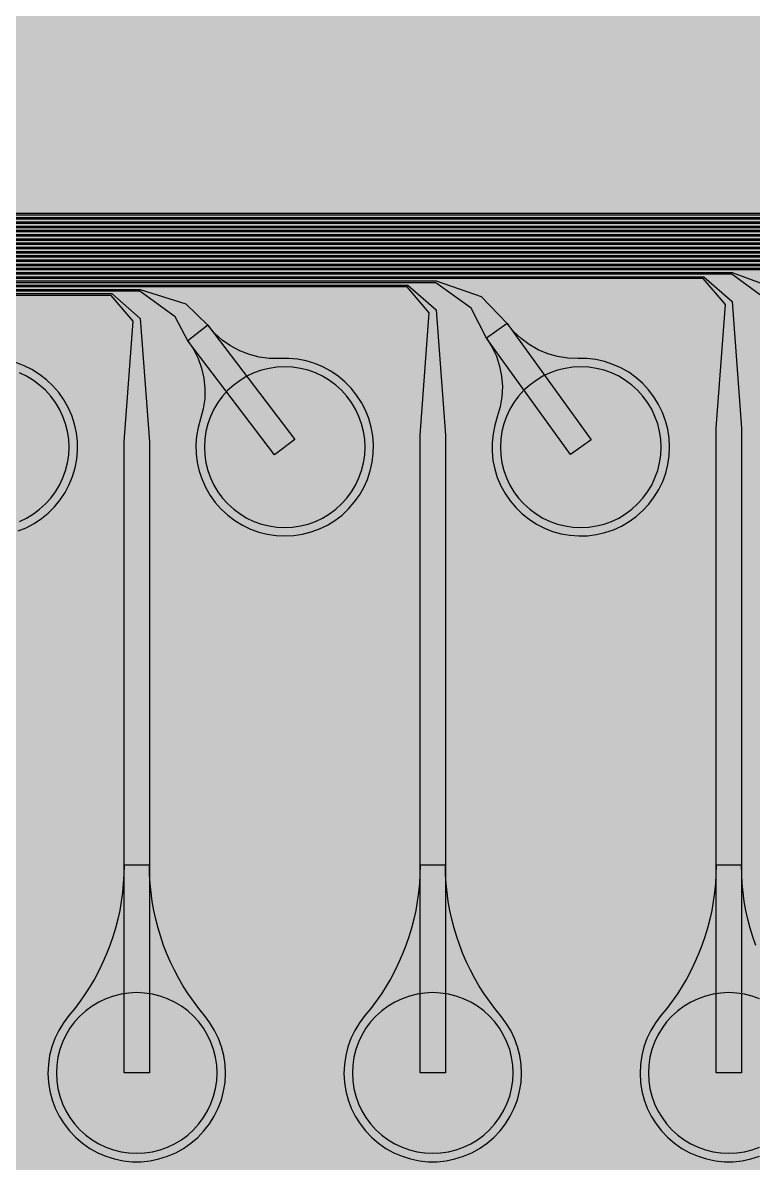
# Model space of a CAD drawing. Header units: metres. Extents: x -7220 to 10980, y -29667 to 1833.
# Drawn here: x -3267 to -2403, y -17889 to -16541 of the extents above; entities that cross this region are included whole.
import ezdxf

# ---------------------------------------------------------------- set-up
doc = ezdxf.new("R2010")
doc.units = ezdxf.units.M
for name, color, linetype in [('Metal1', 4, 'CONTINUOUS'), ('Polyimide', 7, 'CONTINUOUS'), ('Polyimide_Negative', 5, 'CONTINUOUS')]:
    doc.layers.add(name, color=color, linetype=linetype)

msp = doc.modelspace()

# ---------------------------------------------------------------- hatches: boundary and pattern name
at = {"layer": 'Polyimide'}
msp.add_hatch(color=7, dxfattribs=at).paths.add_polyline_path([(4099.4, -13861.6), (4142.6, -14152.8), (4214.2, -14438.4), (4313.4, -14715.5), (4439.2, -14981.7), (4590.6, -15234.2), (4766, -15470.7), (4963.7, -15688.8), (5181.8, -15886.5), (5418.3, -16061.9), (5670.8, -16213.3), (5936.9, -16339.1), (6214.1, -16438.3), (6499.7, -16509.9), (6790.9, -16553.1), (7085, -16567.5), (9980.4, -16567.5), (10058.8, -16571.4), (10136.4, -16582.9), (10212.6, -16601.9), (10286.5, -16628.4), (10357.5, -16662), (10424.8, -16702.3), (10487.9, -16749.1), (10546.1, -16801.8), (10598.8, -16860), (10645.6, -16923), (10685.9, -16990.4), (10719.5, -17061.4), (10745.9, -17135.3), (10765, -17211.4), (10776.5, -17289.1), (10780.4, -17367.5), (10780.4, -21957.3), (10741.6, -22012.9), (10706, -22070.6), (10673.6, -22130.1), (10644.5, -22191.4), (10618.9, -22254.2), (10596.8, -22318.2), (10578.3, -22383.5), (10563.4, -22449.6), (10552.2, -22516.5), (10544.7, -22583.8), (10541, -22651.5), (10541, -22719.3), (10544.7, -22787), (10552.2, -22854.4), (10563.4, -22921.2), (10578.3, -22987.4), (10596.8, -23052.6), (10618.9, -23116.7), (10644.5, -23179.5), (10673.6, -23240.7), (10706, -23300.3), (10741.6, -23357.9), (10780.4, -23413.5), (10780.4, -28667.5), (10776.5, -28745.9), (10765, -28823.6), (10745.9, -28899.7), (10719.5, -28973.6), (10685.9, -29044.6), (10645.6, -29112), (10598.8, -29175), (10546.1, -29233.2), (10487.9, -29285.9), (10424.8, -29332.7), (10357.5, -29373), (10286.5, -29406.6), (10212.6, -29433.1), (10136.4, -29452.1), (10058.8, -29463.6), (9980.4, -29467.5), (-6219.6, -29467.5), (-6298, -29463.6), (-6375.7, -29452.1), (-6451.9, -29433.1), (-6525.8, -29406.6), (-6596.7, -29373), (-6664.1, -29332.7), (-6727.1, -29285.9), (-6785.3, -29233.2), (-6838, -29175), (-6884.8, -29112), (-6925.2, -29044.6), (-6958.7, -28973.6), (-6985.2, -28899.7), (-7004.3, -28823.6), (-7015.8, -28745.9), (-7019.6, -28667.5), (-7019.6, -23426.3), (-6979.4, -23370.1), (-6942.3, -23311.6), (-6908.7, -23251.2), (-6878.5, -23189), (-6851.8, -23125.1), (-6828.8, -23059.9), (-6809.5, -22993.4), (-6794, -22926), (-6782.4, -22857.8), (-6774.6, -22789.1), (-6770.7, -22720), (-6770.7, -22650.8), (-6774.6, -22581.8), (-6782.4, -22513), (-6794, -22444.8), (-6809.5, -22377.4), (-6828.8, -22311), (-6851.8, -22245.7), (-6878.5, -22181.9), (-6908.7, -22119.7), (-6942.3, -22059.2), (-6979.4, -22000.8), (-7019.6, -21944.5), (-7019.6, -17367.5), (-7015.8, -17289.1), (-7004.3, -17211.4), (-6985.2, -17135.3), (-6958.7, -17061.4), (-6925.2, -16990.4), (-6884.8, -16923), (-6838, -16860), (-6785.3, -16801.8), (-6727.1, -16749.1), (-6664.1, -16702.3), (-6596.7, -16662), (-6525.8, -16628.4), (-6451.9, -16601.9), (-6375.7, -16582.9), (-6298, -16571.4), (-6219.6, -16567.5), (-3314, -16567.5), (-3019.9, -16553.1), (-2728.7, -16509.9), (-2443.1, -16438.3), (-2165.9, -16339.1), (-1899.8, -16213.3), (-1647.3, -16061.9), (-1410.8, -15886.5), (-1192.7, -15688.8), (-995, -15470.7), (-819.6, -15234.2), (-668.2, -14981.7), (-542.4, -14715.5), (-443.2, -14438.4), (-371.6, -14152.8), (-328.4, -13861.6), (-314, -13567.5), (-314, -13373.5), (-317.5, -13328.1), (-327.7, -13283.8), (-344.6, -13241.5), (-367.6, -13202.3), (-396.4, -13167), (-430.1, -13136.5), (-468, -13111.4), (-509.3, -13092.3), (-509.3, -13092.3), (-578.2, -13061.3), (-642.2, -13021.2), (-700.3, -12973), (-751.3, -12917.3), (-794.4, -12855.3), (-828.7, -12788.1), (-853.7, -12716.8), (-868.9, -12642.8), (-874, -12567.5), (-868.9, -12492.2), (-853.7, -12418.2), (-828.7, -12346.9), (-794.4, -12279.7), (-751.3, -12217.7), (-700.3, -12162), (-642.2, -12113.8), (-578.2, -12073.7), (-509.3, -12042.7), (-509.3, -12042.7), (-468, -12023.6), (-430.1, -11998.5), (-396.4, -11968), (-367.6, -11932.7), (-344.6, -11893.5), (-327.7, -11851.2), (-317.5, -11806.9), (-314, -11761.5), (-314, -11074.3), (-317.5, -11028.9), (-327.7, -10984.6), (-344.6, -10942.4), (-367.6, -10903.1), (-396.4, -10867.8), (-430.1, -10837.3), (-468, -10812.2), (-509.3, -10793.2), (-509.3, -10793.2), (-578.2, -10762.1), (-642.2, -10722.1), (-700.3, -10673.8), (-751.3, -10618.1), (-794.4, -10556.1), (-828.7, -10488.9), (-853.7, -10417.6), (-868.9, -10343.7), (-874, -10268.3), (-868.9, -10193), (-853.7, -10119), (-828.7, -10047.8), (-794.4, -9980.5), (-751.3, -9918.5), (-700.3, -9862.9), (-642.2, -9814.6), (-578.2, -9774.6), (-509.3, -9743.5), (-509.3, -9743.5), (-468, -9724.5), (-430.1, -9699.4), (-396.4, -9668.8), (-367.6, -9633.5), (-344.6, -9594.3), (-327.7, -9552), (-317.5, -9507.7), (-314, -9462.4), (-314, -8775.1), (-317.5, -8729.8), (-327.7, -8685.5), (-344.6, -8643.2), (-367.6, -8604), (-396.4, -8568.7), (-430.1, -8538.1), (-468, -8513), (-509.3, -8494), (-509.3, -8494), (-578.2, -8462.9), (-642.2, -8422.9), (-700.3, -8374.6), (-751.3, -8319), (-794.4, -8257), (-828.7, -8189.7), (-853.7, -8118.5), (-868.9, -8044.5), (-874, -7969.2), (-868.9, -7893.8), (-853.7, -7819.9), (-828.7, -7748.6), (-794.4, -7681.4), (-751.3, -7619.4), (-700.3, -7563.7), (-642.2, -7515.4), (-578.2, -7475.4), (-509.3, -7444.3), (-509.3, -7444.3), (-468, -7425.3), (-430.1, -7400.2), (-396.4, -7369.7), (-367.6, -7334.4), (-344.6, -7295.1), (-327.7, -7252.9), (-317.5, -7208.6), (-314, -7163.2), (-314, -6476), (-317.5, -6430.6), (-327.7, -6386.3), (-344.6, -6344), (-367.6, -6304.8), (-396.4, -6269.5), (-430.1, -6239), (-468, -6213.9), (-509.3, -6194.8), (-509.3, -6194.8), (-578.2, -6163.8), (-642.2, -6123.7), (-700.3, -6075.5), (-751.3, -6019.8), (-794.4, -5957.8), (-828.7, -5890.6), (-853.7, -5819.3), (-868.9, -5745.3), (-874, -5670), (-868.9, -5594.7), (-853.7, -5520.7), (-828.7, -5449.4), (-794.4, -5382.2), (-751.3, -5320.2), (-700.3, -5264.5), (-642.2, -5216.3), (-578.2, -5176.2), (-509.3, -5145.2), (-509.3, -5145.2), (-468, -5126.1), (-430.1, -5101), (-396.4, -5070.5), (-367.6, -5035.2), (-344.6, -4996), (-327.7, -4953.7), (-317.5, -4909.4), (-314, -4864), (-314, 380), (-314, 1532.5), (-269, 1532.5), (-268.8, 1525.6), (-268.1, 1518.8), (-267, 1512), (-265.4, 1505.3), (-263.4, 1498.7), (-261, 1492.3), (-258.2, 1486.1), (-254.9, 1480), (-251.3, 1474.2), (-247.3, 1468.6), (-242.9, 1463.3), (-238.2, 1458.3), (-233.2, 1453.6), (-227.9, 1449.2), (-222.3, 1445.2), (-216.5, 1441.6), (-210.4, 1438.3), (-204.2, 1435.5), (-197.8, 1433.1), (-191.2, 1431.1), (-184.5, 1429.5), (-177.7, 1428.4), (-170.9, 1427.7), (-164, 1427.5), (-157.1, 1427.7), (-150.3, 1428.4), (-143.5, 1429.5), (-136.8, 1431.1), (-130.2, 1433.1), (-123.8, 1435.5), (-117.6, 1438.3), (-111.5, 1441.6), (-105.7, 1445.2), (-100.1, 1449.2), (-94.8, 1453.6), (-89.8, 1458.3), (-85.1, 1463.3), (-80.7, 1468.6), (-76.7, 1474.2), (-73.1, 1480), (-69.8, 1486.1), (-67, 1492.3), (-64.6, 1498.7), (-62.6, 1505.3), (-61, 1512), (-59.9, 1518.8), (-59.2, 1525.6), (-59, 1532.5), (1786, 1532.5), (3835, 1532.5), (3835.2, 1539), (3835.9, 1545.6), (3836.9, 1552), (3838.4, 1558.4), (3840.3, 1564.6), (3842.6, 1570.8), (3845.3, 1576.7), (3848.4, 1582.5), (3851.9, 1588.1), (3855.7, 1593.4), (3859.8, 1598.4), (3864.3, 1603.2), (3869.1, 1607.7), (3874.1, 1611.8), (3879.4, 1615.6), (3885, 1619.1), (3890.8, 1622.2), (3896.7, 1624.9), (3902.9, 1627.2), (3909.1, 1629.1), (3915.5, 1630.6), (3921.9, 1631.6), (3928.5, 1632.3), (3935, 1632.5), (3941.5, 1632.3), (3948.1, 1631.6), (3954.5, 1630.6), (3960.9, 1629.1), (3967.1, 1627.2), (3973.3, 1624.9), (3979.2, 1622.2), (3985, 1619.1), (3990.6, 1615.6), (3995.9, 1611.8), (4000.9, 1607.7), (4005.7, 1603.2), (4010.2, 1598.4), (4014.3, 1593.4), (4018.1, 1588.1), (4021.6, 1582.5), (4024.7, 1576.7), (4027.4, 1570.8), (4029.7, 1564.6), (4031.6, 1558.4), (4033.1, 1552), (4034.1, 1545.6), (4034.8, 1539), (4035, 1532.5), (4085, 1532.5), (4085, 380), (4085, 330), (4085, -4864), (4088.5, -4909.4), (4098.7, -4953.7), (4115.6, -4996), (4138.6, -5035.2), (4167.4, -5070.5), (4201.1, -5101), (4239, -5126.1), (4280.3, -5145.2), (4280.3, -5145.2), (4349.2, -5176.2), (4413.2, -5216.3), (4471.3, -5264.5), (4522.3, -5320.2), (4565.4, -5382.2), (4599.7, -5449.4), (4624.7, -5520.7), (4639.9, -5594.7), (4645, -5670), (4639.9, -5745.3), (4624.7, -5819.3), (4599.7, -5890.6), (4565.4, -5957.8), (4522.3, -6019.8), (4471.3, -6075.5), (4413.2, -6123.7), (4349.2, -6163.8), (4280.3, -6194.8), (4239, -6213.9), (4201.1, -6239), (4167.4, -6269.5), (4138.6, -6304.8), (4115.6, -6344), (4098.7, -6386.3), (4088.5, -6430.6), (4085, -6476), (4085, -13567.5), (4099.4, -13861.6)])
at = {"layer": 'Polyimide_Negative'}
h = msp.add_hatch(color=7, dxfattribs=at)
h.paths.add_polyline_path([(-677.7, -11900.1), (-672.7, -11897), (-514, -11825.4), (-514, -11010.5), (-672.7, -10938.9), (-759.7, -10884.5), (-838.5, -10818.9), (-907.8, -10743.4), (-966.3, -10659.2), (-1013, -10567.8), (-1046.9, -10471.1), (-1067.5, -10370.6), (-1074.5, -10268.3), (-1040.7, -9768.4), (-677.7, -9600.9), (-672.7, -9597.8), (-514, -9526.2), (-514, -8711.3), (-672.7, -8639.7), (-759.7, -8585.3), (-838.5, -8519.8), (-907.8, -8444.2), (-966.3, -8360), (-1013, -8268.7), (-1046.9, -8171.9), (-1067.5, -8071.5), (-1074.5, -7969.2), (-1067.5, -7866.9), (-1046.9, -7766.4), (-1013, -7669.7), (-966.3, -7578.3), (-907.8, -7494.1), (-838.5, -7418.6), (-723.4, -7322.8), (-677.7, -7301.8), (-672.7, -7298.6), (-514, -7227), (-514, -6412.1), (-672.7, -6340.5), (-759.7, -6286.2), (-838.5, -6220.6), (-907.8, -6145), (-966.3, -6060.8), (-1013, -5969.5), (-1046.9, -5872.8), (-1067.5, -5772.3), (-1074.5, -5670), (-1067.5, -5567.7), (-1046.9, -5467.2), (-1013, -5370.5), (-966.3, -5279.2), (-907.8, -5195), (-838.5, -5119.4), (-723.4, -5023.7), (-677.7, -5002.6), (-672.7, -4999.5), (-514, -4927.9), (-514, 1732.5), (166.5, 1732.5), (1786, 1732.5), (3699.2, 1732.5), (3768.3, 1782), (3784.9, 1792.4), (3802.3, 1801.7), (3820.2, 1809.8), (3838.5, 1816.7), (3857.3, 1822.4), (3876.5, 1826.8), (3895.8, 1830), (3915.4, 1832), (3935, 1832.6), (3954.6, 1832), (3974.2, 1830), (3993.5, 1826.8), (4012.7, 1822.4), (4031.5, 1816.7), (4049.8, 1809.8), (4067.7, 1801.7), (4085.1, 1792.4), (4101.7, 1782), (4285, 1650.7), (4285, -4927.9), (4443.7, -4999.5), (4530.7, -5053.8), (4609.5, -5119.4), (4678.8, -5195), (4737.3, -5279.2), (4784, -5370.5), (4817.9, -5467.2), (4838.5, -5567.7), (4845.5, -5670), (4838.5, -5772.3), (4817.9, -5872.8), (4784, -5969.5), (4737.3, -6060.8), (4678.8, -6145), (4609.5, -6220.6), (4530.7, -6286.2), (4443.7, -6340.5), (4285, -6412.1), (4285, -13562.6), (4298.7, -13841.9), (4339, -14113.7), (4405.8, -14380.2), (4498.4, -14638.9), (4615.8, -14887.3), (4757.1, -15123), (4920.8, -15343.6), (5105.3, -15547.2), (5308.9, -15731.7), (5529.5, -15895.4), (5765.2, -16036.7), (6013.6, -16154.1), (6272.3, -16246.7), (6538.8, -16313.5), (6810.6, -16353.8), (7089.9, -16367.5), (9985.3, -16367.5), (10078.4, -16372.1), (10175.5, -16386.5), (10270.7, -16410.3), (10363.2, -16443.4), (10451.9, -16485.4), (10536.1, -16535.8), (10614.9, -16594.3), (10687.7, -16660.2), (10753.6, -16733), (10812, -16811.8), (10862.5, -16896), (10904.5, -16984.7), (10937.5, -17077.1), (10961.4, -17172.4), (10975.8, -17269.5), (10980.4, -17362.6), (10980.4, -22020.1), (10908.8, -22122.8), (10879, -22171), (10851.9, -22220.8), (10827.6, -22272.1), (10806.2, -22324.6), (10787.7, -22378.2), (10772.2, -22432.8), (10759.7, -22488.1), (10750.4, -22544.1), (10744.1, -22600.4), (10741, -22657.1), (10741, -22713.8), (10744.1, -22770.4), (10750.4, -22826.8), (10759.7, -22882.7), (10772.2, -22938.1), (10787.7, -22992.6), (10806.2, -23046.2), (10827.6, -23098.8), (10851.9, -23150), (10879, -23199.8), (10908.8, -23248.1), (10980.4, -23350.7), (10980.4, -28672.4), (10975.8, -28765.5), (10961.4, -28862.6), (10937.5, -28957.9), (10904.5, -29050.3), (10862.5, -29139), (10812, -29223.2), (10753.6, -29302), (10687.7, -29374.8), (10614.9, -29440.7), (10536.1, -29499.2), (10451.9, -29549.6), (10363.2, -29591.6), (10270.7, -29624.7), (10175.5, -29648.5), (10078.4, -29662.9), (9985.3, -29667.5), (-6224.5, -29667.5), (-6317.7, -29662.9), (-6414.8, -29648.5), (-6510, -29624.7), (-6602.4, -29591.6), (-6691.1, -29549.6), (-6775.3, -29499.2), (-6854.2, -29440.7), (-6926.9, -29374.8), (-6992.8, -29302), (-7051.3, -29223.2), (-7101.8, -29139), (-7143.7, -29050.3), (-7176.8, -28957.9), (-7200.6, -28862.6), (-7215.1, -28765.5), (-7219.6, -28672.4), (-7219.6, -23362.1), (-7145.3, -23258.2), (-7114.3, -23209.4), (-7086.1, -23158.8), (-7060.8, -23106.7), (-7038.6, -23053.3), (-7019.3, -22998.7), (-7003.2, -22943.1), (-6990.2, -22886.7), (-6980.5, -22829.7), (-6973.9, -22772.2), (-6970.7, -22714.4), (-6970.7, -22656.5), (-6973.9, -22598.7), (-6980.5, -22541.2), (-6990.2, -22484.1), (-7003.2, -22427.7), (-7019.3, -22372.1), (-7038.6, -22317.6), (-7060.8, -22264.1), (-7086.1, -22212.1), (-7114.3, -22161.5), (-7145.3, -22112.6), (-7219.6, -22008.7), (-7219.6, -17362.6), (-7215.1, -17269.5), (-7200.6, -17172.4), (-7176.8, -17077.1), (-7143.7, -16984.7), (-7101.8, -16896), (-7051.3, -16811.8), (-6992.8, -16733), (-6926.9, -16660.2), (-6854.2, -16594.3), (-6775.3, -16535.8), (-6691.1, -16485.4), (-6602.4, -16443.4), (-6510, -16410.3), (-6414.8, -16386.5), (-6317.7, -16372.1), (-6224.5, -16367.5), (-3318.9, -16367.5), (-3039.6, -16353.8), (-2767.8, -16313.5), (-2501.3, -16246.7), (-2242.6, -16154.1), (-1994.2, -16036.7), (-1758.5, -15895.4), (-1537.9, -15731.7), (-1334.3, -15547.2), (-1149.8, -15343.6), (-986.1, -15123), (-844.8, -14887.3), (-727.4, -14638.9), (-634.8, -14380.2), (-568, -14113.7), (-527.7, -13841.9), (-514, -13562.6), (-514, -13309.6), (-672.7, -13238), (-759.7, -13183.7), (-838.5, -13118.1), (-907.8, -13042.5), (-966.3, -12958.3), (-1013, -12867), (-1046.9, -12770.2), (-1067.5, -12669.8), (-1074.5, -12567.5), (-1040.7, -12067.5), (-677.7, -11900.1)])
h.paths.add_polyline_path([(4085, -13567.5), (4085, -6476), (4088.5, -6430.6), (4098.7, -6386.3), (4115.6, -6344), (4138.6, -6304.8), (4167.4, -6269.5), (4201.1, -6239), (4239, -6213.9), (4280.3, -6194.8), (4349.2, -6163.8), (4413.2, -6123.7), (4471.3, -6075.5), (4522.3, -6019.8), (4565.4, -5957.8), (4599.7, -5890.6), (4624.7, -5819.3), (4639.9, -5745.3), (4645, -5670), (4639.9, -5594.7), (4624.7, -5520.7), (4599.7, -5449.4), (4565.4, -5382.2), (4522.3, -5320.2), (4471.3, -5264.5), (4413.2, -5216.3), (4349.2, -5176.2), (4280.3, -5145.2), (4280.3, -5145.2), (4239, -5126.1), (4201.1, -5101), (4167.4, -5070.5), (4138.6, -5035.2), (4115.6, -4996), (4098.7, -4953.7), (4088.5, -4909.4), (4085, -4864), (4085, 330), (4085, 380), (4085, 1532.5), (4035, 1532.5), (4034.8, 1539), (4034.1, 1545.6), (4033.1, 1552), (4031.6, 1558.4), (4029.7, 1564.6), (4027.4, 1570.8), (4024.7, 1576.7), (4021.6, 1582.5), (4018.1, 1588.1), (4014.3, 1593.4), (4010.2, 1598.4), (4005.7, 1603.2), (4000.9, 1607.7), (3995.9, 1611.8), (3990.6, 1615.6), (3985, 1619.1), (3979.2, 1622.2), (3973.3, 1624.9), (3967.1, 1627.2), (3960.9, 1629.1), (3954.5, 1630.6), (3948.1, 1631.6), (3941.5, 1632.3), (3935, 1632.5), (3928.5, 1632.3), (3921.9, 1631.6), (3915.5, 1630.6), (3909.1, 1629.1), (3902.9, 1627.2), (3896.7, 1624.9), (3890.8, 1622.2), (3885, 1619.1), (3879.4, 1615.6), (3874.1, 1611.8), (3869.1, 1607.7), (3864.3, 1603.2), (3859.8, 1598.4), (3855.7, 1593.4), (3851.9, 1588.1), (3848.4, 1582.5), (3845.3, 1576.7), (3842.6, 1570.8), (3840.3, 1564.6), (3838.4, 1558.4), (3836.9, 1552), (3835.9, 1545.6), (3835.2, 1539), (3835, 1532.5), (1786, 1532.5), (-59, 1532.5), (-59.2, 1525.6), (-59.9, 1518.8), (-61, 1512), (-62.6, 1505.3), (-64.6, 1498.7), (-67, 1492.3), (-69.8, 1486.1), (-73.1, 1480), (-76.7, 1474.2), (-80.7, 1468.6), (-85.1, 1463.3), (-89.8, 1458.3), (-94.8, 1453.6), (-100.1, 1449.2), (-105.7, 1445.2), (-111.5, 1441.6), (-117.6, 1438.3), (-123.8, 1435.5), (-130.2, 1433.1), (-136.8, 1431.1), (-143.5, 1429.5), (-150.3, 1428.4), (-157.1, 1427.7), (-164, 1427.5), (-170.9, 1427.7), (-177.7, 1428.4), (-184.5, 1429.5), (-191.2, 1431.1), (-197.8, 1433.1), (-204.2, 1435.5), (-210.4, 1438.3), (-216.5, 1441.6), (-222.3, 1445.2), (-227.9, 1449.2), (-233.2, 1453.6), (-238.2, 1458.3), (-242.9, 1463.3), (-247.3, 1468.6), (-251.3, 1474.2), (-254.9, 1480), (-258.2, 1486.1), (-261, 1492.3), (-263.4, 1498.7), (-265.4, 1505.3), (-267, 1512), (-268.1, 1518.8), (-268.8, 1525.6), (-269, 1532.5), (-314, 1532.5), (-314, 380), (-314, -4864), (-317.5, -4909.4), (-327.7, -4953.7), (-344.6, -4996), (-367.6, -5035.2), (-396.4, -5070.5), (-430.1, -5101), (-468, -5126.1), (-509.3, -5145.2), (-509.3, -5145.2), (-578.2, -5176.2), (-642.2, -5216.3), (-700.3, -5264.5), (-751.3, -5320.2), (-794.4, -5382.2), (-828.7, -5449.4), (-853.7, -5520.7), (-868.9, -5594.7), (-874, -5670), (-868.9, -5745.3), (-853.7, -5819.3), (-828.7, -5890.6), (-794.4, -5957.8), (-751.3, -6019.8), (-700.3, -6075.5), (-642.2, -6123.7), (-578.2, -6163.8), (-509.3, -6194.8), (-509.3, -6194.8), (-468, -6213.9), (-430.1, -6239), (-396.4, -6269.5), (-367.6, -6304.8), (-344.6, -6344), (-327.7, -6386.3), (-317.5, -6430.6), (-314, -6476), (-314, -7163.2), (-317.5, -7208.6), (-327.7, -7252.9), (-344.6, -7295.1), (-367.6, -7334.4), (-396.4, -7369.7), (-430.1, -7400.2), (-468, -7425.3), (-509.3, -7444.3), (-509.3, -7444.3), (-578.2, -7475.4), (-642.2, -7515.4), (-700.3, -7563.7), (-751.3, -7619.4), (-794.4, -7681.4), (-828.7, -7748.6), (-853.7, -7819.9), (-868.9, -7893.8), (-874, -7969.2), (-868.9, -8044.5), (-853.7, -8118.5), (-828.7, -8189.7), (-794.4, -8257), (-751.3, -8319), (-700.3, -8374.6), (-642.2, -8422.9), (-578.2, -8462.9), (-509.3, -8494), (-509.3, -8494), (-468, -8513), (-430.1, -8538.1), (-396.4, -8568.7), (-367.6, -8604), (-344.6, -8643.2), (-327.7, -8685.5), (-317.5, -8729.8), (-314, -8775.1), (-314, -9462.4), (-317.5, -9507.7), (-327.7, -9552), (-344.6, -9594.3), (-367.6, -9633.5), (-396.4, -9668.8), (-430.1, -9699.4), (-468, -9724.5), (-509.3, -9743.5), (-509.3, -9743.5), (-578.2, -9774.6), (-642.2, -9814.6), (-700.3, -9862.9), (-751.3, -9918.5), (-794.4, -9980.5), (-828.7, -10047.8), (-853.7, -10119), (-868.9, -10193), (-874, -10268.3), (-868.9, -10343.7), (-853.7, -10417.6), (-828.7, -10488.9), (-794.4, -10556.1), (-751.3, -10618.1), (-700.3, -10673.8), (-642.2, -10722.1), (-578.2, -10762.1), (-509.3, -10793.2), (-509.3, -10793.2), (-468, -10812.2), (-430.1, -10837.3), (-396.4, -10867.8), (-367.6, -10903.1), (-344.6, -10942.4), (-327.7, -10984.6), (-317.5, -11028.9), (-314, -11074.3), (-314, -11761.5), (-317.5, -11806.9), (-327.7, -11851.2), (-344.6, -11893.5), (-367.6, -11932.7), (-396.4, -11968), (-430.1, -11998.5), (-468, -12023.6), (-509.3, -12042.7), (-509.3, -12042.7), (-578.2, -12073.7), (-642.2, -12113.8), (-700.3, -12162), (-751.3, -12217.7), (-794.4, -12279.7), (-828.7, -12346.9), (-853.7, -12418.2), (-868.9, -12492.2), (-874, -12567.5), (-868.9, -12642.8), (-853.7, -12716.8), (-828.7, -12788.1), (-794.4, -12855.3), (-751.3, -12917.3), (-700.3, -12973), (-642.2, -13021.2), (-578.2, -13061.3), (-509.3, -13092.3), (-509.3, -13092.3), (-468, -13111.4), (-430.1, -13136.5), (-396.4, -13167), (-367.6, -13202.3), (-344.6, -13241.5), (-327.7, -13283.8), (-317.5, -13328.1), (-314, -13373.5), (-314, -13567.5), (-328.4, -13861.6), (-371.6, -14152.8), (-443.2, -14438.4), (-542.4, -14715.5), (-668.2, -14981.7), (-819.6, -15234.2), (-995, -15470.7), (-1192.7, -15688.8), (-1410.8, -15886.5), (-1647.3, -16061.9), (-1899.8, -16213.3), (-2165.9, -16339.1), (-2443.1, -16438.3), (-2728.7, -16509.9), (-3019.9, -16553.1), (-3314, -16567.5), (-6219.6, -16567.5), (-6298, -16571.4), (-6375.7, -16582.9), (-6451.9, -16601.9), (-6525.8, -16628.4), (-6596.7, -16662), (-6664.1, -16702.3), (-6727.1, -16749.1), (-6785.3, -16801.8), (-6838, -16860), (-6884.8, -16923), (-6925.2, -16990.4), (-6958.7, -17061.4), (-6985.2, -17135.3), (-7004.3, -17211.4), (-7015.8, -17289.1), (-7019.6, -17367.5), (-7019.6, -21944.5), (-6979.4, -22000.8), (-6942.3, -22059.2), (-6908.7, -22119.7), (-6878.5, -22181.9), (-6851.8, -22245.7), (-6828.8, -22311), (-6809.5, -22377.4), (-6794, -22444.8), (-6782.4, -22513), (-6774.6, -22581.8), (-6770.7, -22650.8), (-6770.7, -22720), (-6774.6, -22789.1), (-6782.4, -22857.8), (-6794, -22926), (-6809.5, -22993.4), (-6828.8, -23059.9), (-6851.8, -23125.1), (-6878.5, -23189), (-6908.7, -23251.2), (-6942.3, -23311.6), (-6979.4, -23370.1), (-7019.6, -23426.3), (-7019.6, -28667.5), (-7015.8, -28745.9), (-7004.3, -28823.6), (-6985.2, -28899.7), (-6958.7, -28973.6), (-6925.2, -29044.6), (-6884.8, -29112), (-6838, -29175), (-6785.3, -29233.2), (-6727.1, -29285.9), (-6664.1, -29332.7), (-6596.7, -29373), (-6525.8, -29406.6), (-6451.9, -29433.1), (-6375.7, -29452.1), (-6298, -29463.6), (-6219.6, -29467.5), (9980.4, -29467.5), (10058.8, -29463.6), (10136.4, -29452.1), (10212.6, -29433.1), (10286.5, -29406.6), (10357.5, -29373), (10424.8, -29332.7), (10487.9, -29285.9), (10546.1, -29233.2), (10598.8, -29175), (10645.6, -29112), (10685.9, -29044.6), (10719.5, -28973.6), (10745.9, -28899.7), (10765, -28823.6), (10776.5, -28745.9), (10780.4, -28667.5), (10780.4, -23413.5), (10741.6, -23357.9), (10706, -23300.3), (10673.6, -23240.7), (10644.5, -23179.5), (10618.9, -23116.7), (10596.8, -23052.6), (10578.3, -22987.4), (10563.4, -22921.2), (10552.2, -22854.4), (10544.7, -22787), (10541, -22719.3), (10541, -22651.5), (10544.7, -22583.8), (10552.2, -22516.5), (10563.4, -22449.6), (10578.3, -22383.5), (10596.8, -22318.2), (10618.9, -22254.2), (10644.5, -22191.4), (10673.6, -22130.1), (10706, -22070.6), (10741.6, -22012.9), (10780.4, -21957.3), (10780.4, -17367.5), (10776.5, -17289.1), (10765, -17211.4), (10745.9, -17135.3), (10719.5, -17061.4), (10685.9, -16990.4), (10645.6, -16923), (10598.8, -16860), (10546.1, -16801.8), (10487.9, -16749.1), (10424.8, -16702.3), (10357.5, -16662), (10286.5, -16628.4), (10212.6, -16601.9), (10136.4, -16582.9), (10058.8, -16571.4), (9980.4, -16567.5), (7085, -16567.5), (6790.9, -16553.1), (6499.7, -16509.9), (6214.1, -16438.3), (5936.9, -16339.1), (5670.8, -16213.3), (5418.3, -16061.9), (5181.8, -15886.5), (4963.7, -15688.8), (4766, -15470.7), (4590.6, -15234.2), (4439.2, -14981.7), (4313.4, -14715.5), (4214.2, -14438.4), (4142.6, -14152.8), (4099.4, -13861.6), (4085, -13567.5)], flags=0)

# ---------------------------------------------------------------- linework, layer by layer
at = {"layer": 'Metal1'}
for points in [[(-6048.1, -19377.9), (-6048.1, -16796.6), (-6017.5, -16766), (21.9, -16766), (69.5, -16789.8), (128.8, -16884.6), (206.2, -17035.7), (179.5, -17049.3), (102.1, -16898.3), (61.2, -16797.5), (21.4, -16768), (-6016.7, -16768), (-6046.1, -16797.4), (-6046.1, -19377.1)], [(-6043.1, -19372.9), (-6043.1, -16801.6), (-6012.5, -16771), (-11.7, -16771), (21.8, -16800.4), (32.9, -16964.2), (32.9, -17782.5), (2.9, -17782.5), (2.9, -16964.2), (14, -16803.6), (-12.5, -16773), (-6011.7, -16773), (-6041.1, -16802.4), (-6041.1, -19372.1)], [(-6038.1, -19367.9), (-6038.1, -16806.6), (-6007.5, -16776), (-328.1, -16776), (-279.9, -16799.4), (-223.6, -16885.6), (-143.9, -17035.5), (-170.4, -17049.5), (-250.1, -16899.7), (-288.6, -16807.6), (-328.6, -16778), (-6006.7, -16778), (-6036.1, -16807.4), (-6036.1, -19367.1)], [(-6033.1, -19362.9), (-6033.1, -16811.6), (-6002.5, -16781), (-361.7, -16781), (-328.2, -16810.4), (-317.1, -16972.2), (-317.1, -17782.5), (-347.1, -17782.5), (-347.1, -16972.2), (-336.1, -16813.6), (-362.5, -16783), (-6001.7, -16783), (-6031.1, -16812.4), (-6031.1, -19362.1)], [(-6028.1, -19357.9), (-6028.1, -16816.6), (-5997.5, -16786), (-678.1, -16786), (-629.3, -16808.9), (-576.1, -16886.7), (-494, -17035.2), (-520.3, -17049.8), (-602.3, -16901.2), (-638.3, -16817.6), (-678.6, -16788), (-5996.7, -16788), (-6026.1, -16817.4), (-6026.1, -19357.1)], [(-6023.1, -19352.9), (-6023.1, -16821.6), (-5992.5, -16791), (-711.7, -16791), (-678.2, -16820.4), (-667.1, -16980.2), (-667.1, -17782.5), (-697.1, -17782.5), (-697.1, -16980.2), (-686.1, -16823.6), (-712.5, -16793), (-5991.7, -16793), (-6021.1, -16822.4), (-6021.1, -19352.1)], [(-6018.1, -19347.9), (-6018.1, -16826.6), (-5987.5, -16796), (-1028.1, -16796), (-978.7, -16818.3), (-928.7, -16887.9), (-844.1, -17035), (-870.1, -17050), (-954.7, -16902.9), (-988, -16827.7), (-1028.6, -16798), (-5986.7, -16798), (-6016.1, -16827.4), (-6016.1, -19347.1)], [(-6013.1, -19342.9), (-6013.1, -16831.6), (-5982.5, -16801), (-1061.7, -16801), (-1028.1, -16830.3), (-1017.1, -16988.2), (-1017.1, -17782.5), (-1047.1, -17782.5), (-1047.1, -16988.2), (-1036.1, -16833.7), (-1062.5, -16803), (-5981.7, -16803), (-6011.1, -16832.4), (-6011.1, -19342.1)], [(-6008.1, -19337.9), (-6008.1, -16836.6), (-5977.5, -16806), (-1378.1, -16806), (-1328, -16827.7), (-1281.5, -16889.2), (-1194.3, -17034.8), (-1220, -17050.2), (-1307.3, -16904.7), (-1337.8, -16837.7), (-1378.6, -16808), (-5976.7, -16808), (-6006.1, -16837.4), (-6006.1, -19337.1)], [(-6003.1, -19332.9), (-6003.1, -16841.6), (-5972.5, -16811), (-1411.7, -16811), (-1378.1, -16840.3), (-1367.1, -16996.2), (-1367.1, -17782.5), (-1397.1, -17782.5), (-1397.1, -16996.2), (-1386.1, -16843.7), (-1412.5, -16813), (-5971.7, -16813), (-6001.1, -16842.4), (-6001.1, -19332.1)], [(-5998.1, -19327.9), (-5998.1, -16846.6), (-5967.5, -16816), (-1728.1, -16816), (-1677.3, -16837), (-1634.5, -16890.7), (-1544.4, -17034.5), (-1569.8, -17050.5), (-1659.9, -16906.6), (-1687.5, -16847.8), (-1728.6, -16818), (-5966.7, -16818), (-5996.1, -16847.4), (-5996.1, -19327.1)], [(-5993.1, -19322.9), (-5993.1, -16851.6), (-5962.5, -16821), (-1761.7, -16821), (-1728.1, -16850.3), (-1717.1, -17004.2), (-1717.1, -17782.5), (-1747.1, -17782.5), (-1747.1, -17004.2), (-1736.2, -16853.7), (-1762.5, -16823), (-5961.7, -16823), (-5991.1, -16852.4), (-5991.1, -19322.1)], [(-5988.1, -19317.9), (-5988.1, -16856.6), (-5957.5, -16826), (-2078.1, -16826), (-2026.5, -16846.3), (-1987.6, -16892.3), (-1894.6, -17034.3), (-1919.7, -17050.7), (-2012.7, -16908.8), (-2037.3, -16857.9), (-2078.6, -16828), (-5956.7, -16828), (-5986.1, -16857.4), (-5986.1, -19317.1)], [(-5983.1, -19312.9), (-5983.1, -16861.6), (-5952.5, -16831), (-2111.7, -16831), (-2078, -16860.3), (-2067.1, -17012.2), (-2067.1, -17782.5), (-2097.1, -17782.5), (-2097.1, -17012.2), (-2086.2, -16863.7), (-2112.5, -16833), (-5951.7, -16833), (-5981.1, -16862.4), (-5981.1, -19312.1)], [(-5978.1, -19307.9), (-5978.1, -16866.6), (-5947.5, -16836), (-2428.1, -16836), (-2375.7, -16855.4), (-2340.9, -16894.1), (-2244.8, -17034), (-2269.5, -17051), (-2365.6, -16911.1), (-2387, -16868.1), (-2428.6, -16838), (-5946.7, -16838), (-5976.1, -16867.4), (-5976.1, -19307.1)], [(-5973.1, -19302.9), (-5973.1, -16871.6), (-5942.5, -16841), (-2461.7, -16841), (-2428, -16870.3), (-2417.1, -17020.2), (-2417.1, -17782.5), (-2447.1, -17782.5), (-2447.1, -17020.2), (-2436.2, -16873.7), (-2462.5, -16843), (-5941.7, -16843), (-5971.1, -16872.4), (-5971.1, -19302.1)], [(-5968.1, -19297.9), (-5968.1, -16876.6), (-5937.5, -16846), (-2778.1, -16846), (-2724.8, -16864.4), (-2694.3, -16896.1), (-2595, -17033.7), (-2619.3, -17051.3), (-2718.7, -16913.7), (-2736.7, -16878.3), (-2778.6, -16848), (-5936.7, -16848), (-5966.1, -16877.4), (-5966.1, -19297.1)], [(-5963.1, -19292.9), (-5963.1, -16881.6), (-5932.5, -16851), (-2811.7, -16851), (-2778, -16880.3), (-2767.1, -17028.2), (-2767.1, -17782.5), (-2797.1, -17782.5), (-2797.1, -17028.2), (-2786.3, -16883.7), (-2812.5, -16853), (-5931.7, -16853), (-5961.1, -16882.4), (-5961.1, -19292.1)], [(-5958.1, -19287.9), (-5958.1, -16886.6), (-5927.5, -16856), (-3128.1, -16856), (-3073.9, -16873.2), (-3048, -16898.4), (-2945.2, -17033.4), (-2969.1, -17051.6), (-3071.9, -16916.6), (-3086.5, -16888.5), (-3128.6, -16858), (-5926.7, -16858), (-5956.1, -16887.4), (-5956.1, -19287.1)], [(-5953.1, -19282.9), (-5953.1, -16891.6), (-5922.5, -16861), (-3161.7, -16861), (-3127.9, -16890.3), (-3117.1, -17036.2), (-3117.1, -17782.5), (-3147.1, -17782.5), (-3147.1, -17036.2), (-3136.3, -16893.7), (-3162.5, -16863), (-5921.7, -16863), (-5951.1, -16892.4), (-5951.1, -19282.1)], [(-3272.5, -17141.6), (-3262.8, -17137.7), (-3253.5, -17132.8), (-3244.8, -17127), (-3236.7, -17120.4), (-3229.3, -17112.9), (-3222.6, -17104.8), (-3216.8, -17096.1), (-3211.9, -17086.8), (-3208, -17077.1), (-3205, -17067.1), (-3203.1, -17056.8), (-3202.2, -17046.3), (-3202.3, -17035.9), (-3203.5, -17025.4), (-3205.7, -17015.2), (-3209, -17005.2), (-3213.2, -16995.6), (-3218.3, -16986.5), (-3224.3, -16977.9), (-3231.2, -16970), (-3238.8, -16962.8), (-3247.1, -16956.4), (-3256, -16950.8), (-3265.3, -16946.2), (-3275.2, -16942.5)], [(-2400.3, -17631.6), (-2403.8, -17621.4), (-2406.9, -17611.1), (-2409.6, -17600.8), (-2411.9, -17590.3), (-2413.8, -17579.7), (-2415.2, -17569.1), (-2416.3, -17558.4), (-2416.9, -17547.7), (-2417.1, -17536.9), (-2447.1, -17536.9), (-2447.1, -17536.9), (-2447.3, -17547.7), (-2448, -17558.4), (-2449, -17569.1), (-2450.5, -17579.7), (-2452.3, -17590.3), (-2454.6, -17600.8), (-2457.3, -17611.1), (-2460.4, -17621.4), (-2463.9, -17631.6), (-2467.8, -17641.6), (-2472.1, -17651.4), (-2476.7, -17661.1), (-2481.8, -17670.6), (-2487.2, -17679.9), (-2492.9, -17688.9), (-2499, -17697.7), (-2505.5, -17706.3), (-2512.3, -17714.6), (-2518.7, -17723.1), (-2524.2, -17732.1), (-2528.9, -17741.7), (-2532.5, -17751.6), (-2535.1, -17761.9), (-2536.6, -17772.4), (-2537.1, -17783), (-2536.5, -17793.6), (-2534.9, -17804.1), (-2532.2, -17814.3), (-2528.5, -17824.2), (-2523.8, -17833.7), (-2518.1, -17842.7), (-2511.6, -17851.1), (-2504.3, -17858.8), (-2496.2, -17865.7), (-2487.5, -17871.7), (-2478.2, -17876.8), (-2468.5, -17881), (-2458.4, -17884.2), (-2448, -17886.3), (-2437.4, -17887.4), (-2426.8, -17887.4), (-2416.3, -17886.3), (-2405.9, -17884.2), (-2395.8, -17881)]]:
    msp.add_lwpolyline(points, dxfattribs=at)
for points in [[(-2718.7, -16913.7), (-2712.1, -16924), (-2706.9, -16935), (-2703.1, -16946.6), (-2700.7, -16958.5), (-2699.7, -16970.7), (-2700.3, -16982.8), (-2702.3, -16994.8), (-2705.8, -17006.5), (-2708.9, -17016.5), (-2710.9, -17026.8), (-2712, -17037.2), (-2712, -17047.7), (-2711, -17058.1), (-2708.9, -17068.4), (-2705.8, -17078.4), (-2701.7, -17088.1), (-2696.7, -17097.3), (-2690.8, -17105.9), (-2684.1, -17114), (-2676.5, -17121.3), (-2668.3, -17127.8), (-2659.5, -17133.5), (-2650.2, -17138.3), (-2640.5, -17142.1), (-2630.4, -17144.9), (-2620, -17146.7), (-2609.6, -17147.5), (-2599.1, -17147.2), (-2588.7, -17145.9), (-2578.5, -17143.5), (-2568.6, -17140.2), (-2559, -17135.8), (-2550, -17130.6), (-2541.5, -17124.4), (-2533.6, -17117.5), (-2526.5, -17109.8), (-2520.2, -17101.4), (-2514.8, -17092.5), (-2510.3, -17083), (-2506.7, -17073.2), (-2504.1, -17063), (-2502.6, -17052.6), (-2502.1, -17042.2), (-2502.7, -17031.7), (-2504.3, -17021.3), (-2506.9, -17011.2), (-2510.5, -17001.4), (-2515.1, -16991.9), (-2520.6, -16983), (-2527, -16974.7), (-2534.1, -16967), (-2542, -16960.1), (-2550.5, -16954), (-2559.6, -16948.8), (-2569.2, -16944.6), (-2579.2, -16941.3), (-2589.4, -16939), (-2599.8, -16937.8), (-2610.3, -16937.5), (-2622.4, -16937.2), (-2634.5, -16935.3), (-2646.2, -16932), (-2657.5, -16927.3), (-2668, -16921.3), (-2677.8, -16914), (-2686.6, -16905.6), (-2694.3, -16896.1), (-2718.7, -16913.7)], [(-3071.9, -16916.6), (-3065.1, -16926.7), (-3059.6, -16937.6), (-3055.5, -16949), (-3052.7, -16960.9), (-3051.5, -16973), (-3051.7, -16985.2), (-3053.5, -16997.3), (-3056.6, -17009), (-3059.5, -17019.1), (-3061.3, -17029.4), (-3062.1, -17039.9), (-3061.8, -17050.3), (-3060.5, -17060.7), (-3058.2, -17071), (-3054.9, -17080.9), (-3050.5, -17090.4), (-3045.3, -17099.5), (-3039.2, -17108), (-3032.2, -17115.9), (-3024.5, -17123), (-3016.2, -17129.3), (-3007.2, -17134.8), (-2997.8, -17139.3), (-2987.9, -17142.9), (-2977.8, -17145.4), (-2967.4, -17147), (-2956.9, -17147.5), (-2946.5, -17147), (-2936.1, -17145.4), (-2926, -17142.8), (-2916.1, -17139.2), (-2906.7, -17134.6), (-2897.8, -17129.1), (-2889.4, -17122.8), (-2881.8, -17115.6), (-2874.9, -17107.7), (-2868.8, -17099.2), (-2863.5, -17090.1), (-2859.3, -17080.6), (-2856, -17070.6), (-2853.7, -17060.4), (-2852.4, -17050), (-2852.2, -17039.5), (-2853, -17029.1), (-2854.8, -17018.8), (-2857.7, -17008.7), (-2861.6, -16998.9), (-2866.4, -16989.6), (-2872.1, -16980.9), (-2878.7, -16972.7), (-2886, -16965.2), (-2894.1, -16958.5), (-2902.8, -16952.7), (-2912, -16947.7), (-2921.7, -16943.7), (-2931.7, -16940.6), (-2942, -16938.6), (-2952.4, -16937.6), (-2962.9, -16937.7), (-2975.1, -16937.6), (-2987.2, -16936), (-2999, -16933), (-3010.3, -16928.6), (-3021.1, -16922.8), (-3031, -16915.8), (-3040, -16907.6), (-3048, -16898.4), (-3071.9, -16916.6)], [(-3147.1, -17536.9), (-3147.3, -17547.7), (-3148, -17558.4), (-3149, -17569.1), (-3150.5, -17579.7), (-3152.3, -17590.3), (-3154.6, -17600.8), (-3157.3, -17611.1), (-3160.4, -17621.4), (-3163.9, -17631.6), (-3167.8, -17641.6), (-3172.1, -17651.4), (-3176.7, -17661.1), (-3181.8, -17670.6), (-3187.2, -17679.9), (-3192.9, -17688.9), (-3199, -17697.7), (-3205.5, -17706.3), (-3212.3, -17714.6), (-3218.7, -17723.1), (-3224.2, -17732.1), (-3228.9, -17741.7), (-3232.5, -17751.6), (-3235.1, -17761.9), (-3236.6, -17772.4), (-3237.1, -17783), (-3236.5, -17793.6), (-3234.9, -17804.1), (-3232.2, -17814.3), (-3228.5, -17824.2), (-3223.8, -17833.7), (-3218.1, -17842.7), (-3211.6, -17851.1), (-3204.3, -17858.8), (-3196.2, -17865.7), (-3187.5, -17871.7), (-3178.2, -17876.8), (-3168.5, -17881), (-3158.4, -17884.2), (-3148, -17886.3), (-3137.4, -17887.4), (-3126.8, -17887.4), (-3116.3, -17886.3), (-3105.9, -17884.2), (-3095.8, -17881), (-3086, -17876.8), (-3076.7, -17871.7), (-3068, -17865.7), (-3060, -17858.8), (-3052.6, -17851.1), (-3046.1, -17842.7), (-3040.5, -17833.7), (-3035.8, -17824.2), (-3032.1, -17814.3), (-3029.4, -17804.1), (-3027.7, -17793.6), (-3027.1, -17783), (-3027.6, -17772.4), (-3029.2, -17761.9), (-3031.8, -17751.6), (-3035.4, -17741.7), (-3040, -17732.1), (-3045.6, -17723.1), (-3052, -17714.6), (-3058.8, -17706.3), (-3065.2, -17697.7), (-3071.3, -17688.9), (-3077.1, -17679.9), (-3082.5, -17670.6), (-3087.5, -17661.1), (-3092.2, -17651.4), (-3096.4, -17641.6), (-3100.3, -17631.6), (-3103.8, -17621.4), (-3106.9, -17611.1), (-3109.6, -17600.8), (-3111.9, -17590.3), (-3113.8, -17579.7), (-3115.2, -17569.1), (-3116.3, -17558.4), (-3116.9, -17547.7), (-3117.1, -17536.9), (-3147.1, -17536.9)], [(-2797.1, -17536.9), (-2797.3, -17547.7), (-2798, -17558.4), (-2799, -17569.1), (-2800.5, -17579.7), (-2802.3, -17590.3), (-2804.6, -17600.8), (-2807.3, -17611.1), (-2810.4, -17621.4), (-2813.9, -17631.6), (-2817.8, -17641.6), (-2822.1, -17651.4), (-2826.7, -17661.1), (-2831.8, -17670.6), (-2837.2, -17679.9), (-2842.9, -17688.9), (-2849, -17697.7), (-2855.5, -17706.3), (-2862.3, -17714.6), (-2868.7, -17723.1), (-2874.2, -17732.1), (-2878.9, -17741.7), (-2882.5, -17751.6), (-2885.1, -17761.9), (-2886.6, -17772.4), (-2887.1, -17783), (-2886.5, -17793.6), (-2884.9, -17804.1), (-2882.2, -17814.3), (-2878.5, -17824.2), (-2873.8, -17833.7), (-2868.1, -17842.7), (-2861.6, -17851.1), (-2854.3, -17858.8), (-2846.2, -17865.7), (-2837.5, -17871.7), (-2828.2, -17876.8), (-2818.5, -17881), (-2808.4, -17884.2), (-2798, -17886.3), (-2787.4, -17887.4), (-2776.8, -17887.4), (-2766.3, -17886.3), (-2755.9, -17884.2), (-2745.8, -17881), (-2736, -17876.8), (-2726.7, -17871.7), (-2718, -17865.7), (-2710, -17858.8), (-2702.6, -17851.1), (-2696.1, -17842.7), (-2690.5, -17833.7), (-2685.8, -17824.2), (-2682.1, -17814.3), (-2679.4, -17804.1), (-2677.7, -17793.6), (-2677.1, -17783), (-2677.6, -17772.4), (-2679.2, -17761.9), (-2681.8, -17751.6), (-2685.4, -17741.7), (-2690, -17732.1), (-2695.6, -17723.1), (-2702, -17714.6), (-2708.8, -17706.3), (-2715.2, -17697.7), (-2721.3, -17688.9), (-2727.1, -17679.9), (-2732.5, -17670.6), (-2737.5, -17661.1), (-2742.2, -17651.4), (-2746.4, -17641.6), (-2750.3, -17631.6), (-2753.8, -17621.4), (-2756.9, -17611.1), (-2759.6, -17600.8), (-2761.9, -17590.3), (-2763.8, -17579.7), (-2765.2, -17569.1), (-2766.3, -17558.4), (-2766.9, -17547.7), (-2767.1, -17536.9), (-2797.1, -17536.9)]]:
    msp.add_lwpolyline(points, close=True, dxfattribs=at)
at = {"layer": 'Polyimide_Negative'}
for points in [[(-2862.1, -17042.5), (-2862.6, -17033.2), (-2864, -17024), (-2866.2, -17014.9), (-2869.4, -17006.1), (-2873.3, -16997.7), (-2878.1, -16989.7), (-2883.7, -16982.2), (-2889.9, -16975.3), (-2896.9, -16969.1), (-2904.3, -16963.5), (-2912.3, -16958.7), (-2920.8, -16954.7), (-2929.5, -16951.6), (-2938.6, -16949.3), (-2947.8, -16948), (-2957.1, -16947.5), (-2966.4, -16948), (-2975.7, -16949.3), (-2984.7, -16951.6), (-2993.5, -16954.7), (-3001.9, -16958.7), (-3009.9, -16963.5), (-3017.4, -16969.1), (-3024.3, -16975.3), (-3030.6, -16982.2), (-3036.1, -16989.7), (-3040.9, -16997.7), (-3044.9, -17006.1), (-3048, -17014.9), (-3050.3, -17024), (-3051.7, -17033.2), (-3052.1, -17042.5), (-3051.7, -17051.8), (-3050.3, -17061), (-3048, -17070.1), (-3044.9, -17078.9), (-3040.9, -17087.3), (-3036.1, -17095.3), (-3030.6, -17102.8), (-3024.3, -17109.7), (-3017.4, -17115.9), (-3009.9, -17121.5), (-3001.9, -17126.3), (-2993.5, -17130.3), (-2984.7, -17133.4), (-2975.7, -17135.7), (-2966.4, -17137), (-2957.1, -17137.5), (-2947.8, -17137), (-2938.6, -17135.7), (-2929.5, -17133.4), (-2920.8, -17130.3), (-2912.3, -17126.3), (-2904.3, -17121.5), (-2896.9, -17115.9), (-2889.9, -17109.7), (-2883.7, -17102.8), (-2878.1, -17095.3), (-2873.3, -17087.3), (-2869.4, -17078.9), (-2866.2, -17070.1), (-2864, -17061), (-2862.6, -17051.8), (-2862.1, -17042.5)], [(-2512.1, -17042.5), (-2512.6, -17033.2), (-2514, -17024), (-2516.2, -17014.9), (-2519.4, -17006.1), (-2523.3, -16997.7), (-2528.1, -16989.7), (-2533.7, -16982.2), (-2539.9, -16975.3), (-2546.9, -16969.1), (-2554.3, -16963.5), (-2562.3, -16958.7), (-2570.8, -16954.7), (-2579.5, -16951.6), (-2588.6, -16949.3), (-2597.8, -16948), (-2607.1, -16947.5), (-2616.4, -16948), (-2625.7, -16949.3), (-2634.7, -16951.6), (-2643.5, -16954.7), (-2651.9, -16958.7), (-2659.9, -16963.5), (-2667.4, -16969.1), (-2674.3, -16975.3), (-2680.6, -16982.2), (-2686.1, -16989.7), (-2690.9, -16997.7), (-2694.9, -17006.1), (-2698, -17014.9), (-2700.3, -17024), (-2701.7, -17033.2), (-2702.1, -17042.5), (-2701.7, -17051.8), (-2700.3, -17061), (-2698, -17070.1), (-2694.9, -17078.9), (-2690.9, -17087.3), (-2686.1, -17095.3), (-2680.6, -17102.8), (-2674.3, -17109.7), (-2667.4, -17115.9), (-2659.9, -17121.5), (-2651.9, -17126.3), (-2643.5, -17130.3), (-2634.7, -17133.4), (-2625.7, -17135.7), (-2616.4, -17137), (-2607.1, -17137.5), (-2597.8, -17137), (-2588.6, -17135.7), (-2579.5, -17133.4), (-2570.8, -17130.3), (-2562.3, -17126.3), (-2554.3, -17121.5), (-2546.9, -17115.9), (-2539.9, -17109.7), (-2533.7, -17102.8), (-2528.1, -17095.3), (-2523.3, -17087.3), (-2519.4, -17078.9), (-2516.2, -17070.1), (-2514, -17061), (-2512.6, -17051.8), (-2512.1, -17042.5)], [(-3037.1, -17782.5), (-3037.6, -17773.2), (-3039, -17764), (-3041.2, -17754.9), (-3044.4, -17746.1), (-3048.3, -17737.7), (-3053.1, -17729.7), (-3058.7, -17722.2), (-3064.9, -17715.3), (-3071.9, -17709.1), (-3079.3, -17703.5), (-3087.3, -17698.7), (-3095.8, -17694.7), (-3104.5, -17691.6), (-3113.6, -17689.3), (-3122.8, -17688), (-3132.1, -17687.5), (-3141.4, -17688), (-3150.7, -17689.3), (-3159.7, -17691.6), (-3168.5, -17694.7), (-3176.9, -17698.7), (-3184.9, -17703.5), (-3192.4, -17709.1), (-3199.3, -17715.3), (-3205.6, -17722.2), (-3211.1, -17729.7), (-3215.9, -17737.7), (-3219.9, -17746.1), (-3223, -17754.9), (-3225.3, -17764), (-3226.7, -17773.2), (-3227.1, -17782.5), (-3226.7, -17791.8), (-3225.3, -17801), (-3223, -17810.1), (-3219.9, -17818.9), (-3215.9, -17827.3), (-3211.1, -17835.3), (-3205.6, -17842.8), (-3199.3, -17849.7), (-3192.4, -17855.9), (-3184.9, -17861.5), (-3176.9, -17866.3), (-3168.5, -17870.3), (-3159.7, -17873.4), (-3150.7, -17875.7), (-3141.4, -17877), (-3132.1, -17877.5), (-3122.8, -17877), (-3113.6, -17875.7), (-3104.5, -17873.4), (-3095.8, -17870.3), (-3087.3, -17866.3), (-3079.3, -17861.5), (-3071.9, -17855.9), (-3064.9, -17849.7), (-3058.7, -17842.8), (-3053.1, -17835.3), (-3048.3, -17827.3), (-3044.4, -17818.9), (-3041.2, -17810.1), (-3039, -17801), (-3037.6, -17791.8), (-3037.1, -17782.5)], [(-2687.1, -17782.5), (-2687.6, -17773.2), (-2689, -17764), (-2691.2, -17754.9), (-2694.4, -17746.1), (-2698.3, -17737.7), (-2703.1, -17729.7), (-2708.7, -17722.2), (-2714.9, -17715.3), (-2721.9, -17709.1), (-2729.3, -17703.5), (-2737.3, -17698.7), (-2745.8, -17694.7), (-2754.5, -17691.6), (-2763.6, -17689.3), (-2772.8, -17688), (-2782.1, -17687.5), (-2791.4, -17688), (-2800.7, -17689.3), (-2809.7, -17691.6), (-2818.5, -17694.7), (-2826.9, -17698.7), (-2834.9, -17703.5), (-2842.4, -17709.1), (-2849.3, -17715.3), (-2855.6, -17722.2), (-2861.1, -17729.7), (-2865.9, -17737.7), (-2869.9, -17746.1), (-2873, -17754.9), (-2875.3, -17764), (-2876.7, -17773.2), (-2877.1, -17782.5), (-2876.7, -17791.8), (-2875.3, -17801), (-2873, -17810.1), (-2869.9, -17818.9), (-2865.9, -17827.3), (-2861.1, -17835.3), (-2855.6, -17842.8), (-2849.3, -17849.7), (-2842.4, -17855.9), (-2834.9, -17861.5), (-2826.9, -17866.3), (-2818.5, -17870.3), (-2809.7, -17873.4), (-2800.7, -17875.7), (-2791.4, -17877), (-2782.1, -17877.5), (-2772.8, -17877), (-2763.6, -17875.7), (-2754.5, -17873.4), (-2745.8, -17870.3), (-2737.3, -17866.3), (-2729.3, -17861.5), (-2721.9, -17855.9), (-2714.9, -17849.7), (-2708.7, -17842.8), (-2703.1, -17835.3), (-2698.3, -17827.3), (-2694.4, -17818.9), (-2691.2, -17810.1), (-2689, -17801), (-2687.6, -17791.8), (-2687.1, -17782.5)]]:
    msp.add_lwpolyline(points, close=True, dxfattribs=at)
for points in [[(-3270.8, -17130.3), (-3262.3, -17126.3), (-3254.3, -17121.5), (-3246.9, -17115.9), (-3239.9, -17109.7), (-3233.7, -17102.8), (-3228.1, -17095.3), (-3223.3, -17087.3), (-3219.4, -17078.9), (-3216.2, -17070.1), (-3214, -17061), (-3212.6, -17051.8), (-3212.1, -17042.5), (-3212.1, -17042.5), (-3212.6, -17033.2), (-3214, -17024), (-3216.2, -17014.9), (-3219.4, -17006.1), (-3223.3, -16997.7), (-3228.1, -16989.7), (-3233.7, -16982.2), (-3239.9, -16975.3), (-3246.9, -16969.1), (-3254.3, -16963.5), (-3262.3, -16958.7), (-3270.8, -16954.7)], [(-2395.8, -17694.7), (-2404.5, -17691.6), (-2413.6, -17689.3), (-2422.8, -17688), (-2432.1, -17687.5), (-2441.4, -17688), (-2450.7, -17689.3), (-2459.7, -17691.6), (-2468.5, -17694.7), (-2476.9, -17698.7), (-2484.9, -17703.5), (-2492.4, -17709.1), (-2499.3, -17715.3), (-2505.6, -17722.2), (-2511.1, -17729.7), (-2515.9, -17737.7), (-2519.9, -17746.1), (-2523, -17754.9), (-2525.3, -17764), (-2526.7, -17773.2), (-2527.1, -17782.5), (-2526.7, -17791.8), (-2525.3, -17801), (-2523, -17810.1), (-2519.9, -17818.9), (-2515.9, -17827.3), (-2511.1, -17835.3), (-2505.6, -17842.8), (-2499.3, -17849.7), (-2492.4, -17855.9), (-2484.9, -17861.5), (-2476.9, -17866.3), (-2468.5, -17870.3), (-2459.7, -17873.4), (-2450.7, -17875.7), (-2441.4, -17877), (-2432.1, -17877.5), (-2422.8, -17877), (-2413.6, -17875.7), (-2404.5, -17873.4), (-2395.8, -17870.3)]]:
    msp.add_lwpolyline(points, dxfattribs=at)

doc.saveas('drawing.dxf')
